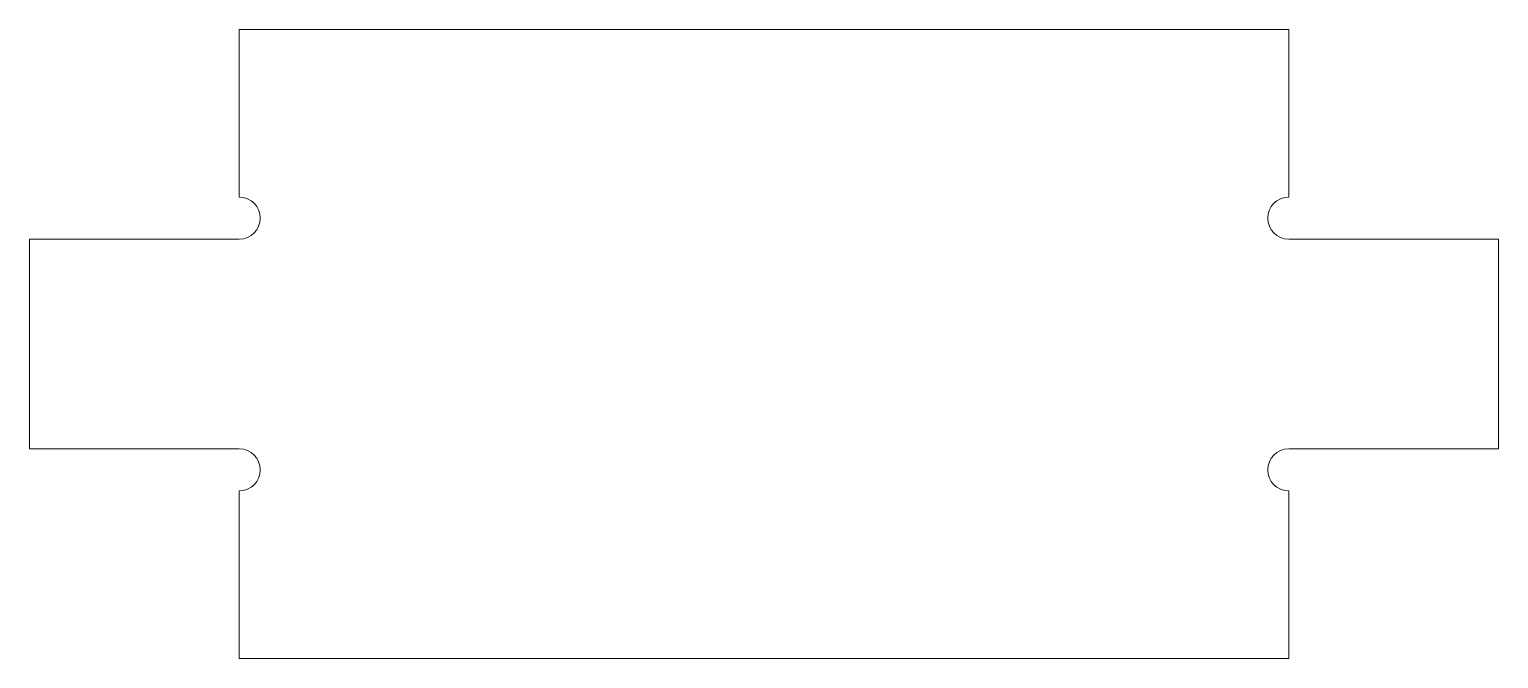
# Model space of a CAD drawing. Header units: millimetres. Extents: x -15 to 55, y 153.3 to 183.3.
import ezdxf

# ---------------------------------------------------------------- set-up
doc = ezdxf.new("R2010")
doc.units = ezdxf.units.MM

msp = doc.modelspace()

# ---------------------------------------------------------------- linework, layer by layer
at = {"color": 7, "linetype": 'Continuous', "lineweight": 15}
for p, q in [((44.967, 183.301), (-5.033, 183.301)), ((-5.033, 183.301), (-5.033, 175.301)), ((44.967, 175.301), (44.967, 183.301)), ((-5.033, 173.301), (-15.033, 173.301)), ((-15.033, 173.301), (-15.033, 163.301)), ((54.967, 173.301), (44.967, 173.301)), ((54.967, 163.301), (54.967, 173.301)), ((-15.033, 163.301), (-5.033, 163.301)), ((44.967, 163.301), (54.967, 163.301)), ((-5.033, 161.301), (-5.033, 153.301)), ((44.967, 153.301), (44.967, 161.301)), ((-5.033, 153.301), (44.967, 153.301))]:
    msp.add_line(p, q, dxfattribs=at)
for centre, start, end in [((-5.033, 174.301), 270, 90), ((44.967, 174.301), 90, 270), ((-5.033, 162.301), 270, 90), ((44.967, 162.301), 90, 270)]:
    msp.add_arc(centre, 1, start, end, dxfattribs=at)

doc.saveas('drawing.dxf')
